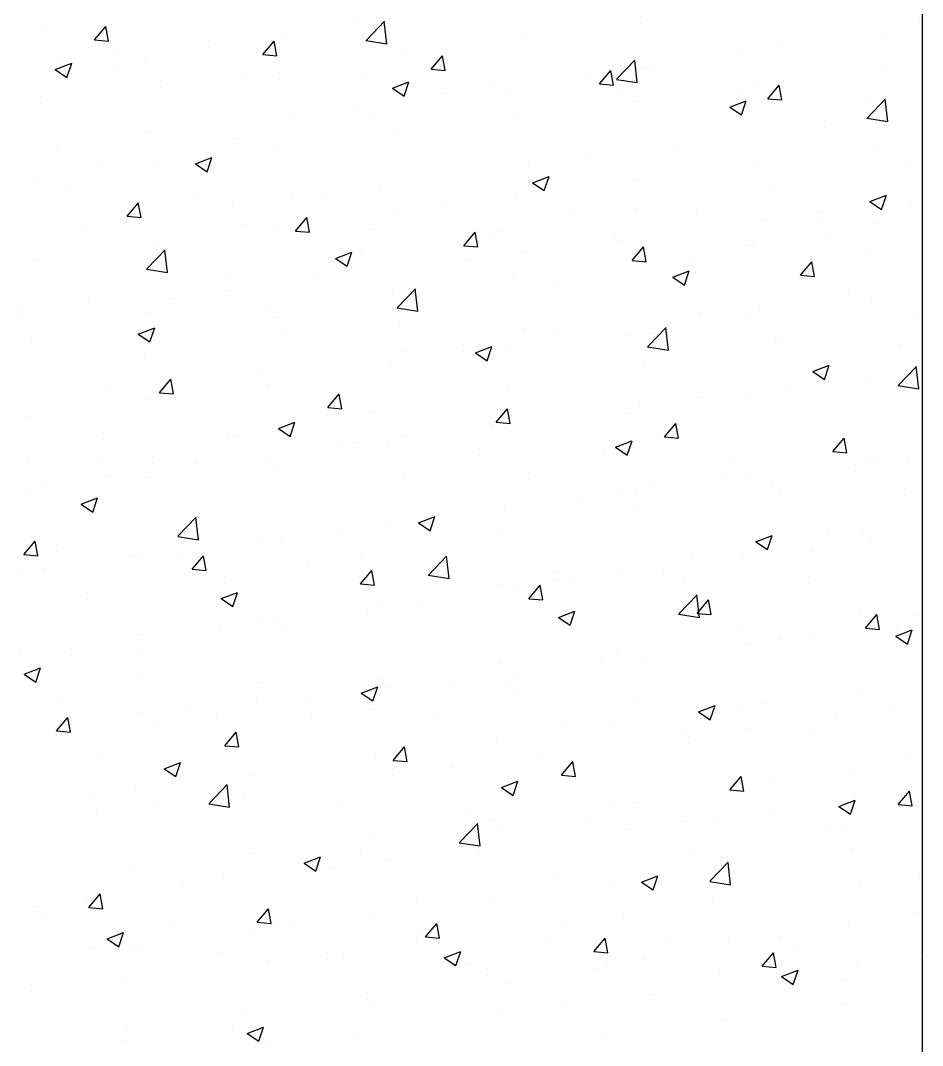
# Model space of a CAD drawing. Header units: millimetres. Extents: x 331487 to 517269, y 198509 to 399936.
# Drawn here: x 419961.4 to 420345.7, y 386728.9 to 387165.8 of the extents above; entities that cross this region are included whole.
import ezdxf

# ---------------------------------------------------------------- set-up
doc = ezdxf.new("R2010")
doc.units = ezdxf.units.MM
doc.header["$MEASUREMENT"] = 0
doc.layers.add('COLUMN', color=6, linetype='Continuous')

msp = doc.modelspace()

# ---------------------------------------------------------------- linework, layer by layer
at = {"layer": 'COLUMN'}
msp.add_line((420345.71, 381283.05), (420345.71, 399936.48), dxfattribs=at)
at = {"layer": 'COLUMN', "color": 2, "linetype": 'Continuous'}
for p, q in [((419971.12, 387163.56), (419971.12, 387163.56)), ((419992.9, 387157.61), (419997.72, 387163.35)), ((419998.88, 387157.08), (419997.72, 387163.35)), ((420104.43, 387165.83), (420104.43, 387165.83)), ((420108.66, 387157.38), (420116.45, 387165.5)), ((420117.46, 387155.91), (420116.36, 387165.4)), ((420225.55, 387164.65), (420225.55, 387164.65)), ((420344.3, 387165.4), (420344.3, 387165.4)), ((420072.83, 387160.35), (420072.83, 387160.35)), ((420330.25, 387159.58), (420330.25, 387159.58)), ((419992.9, 387157.61), (419998.88, 387157.08)), ((420041.28, 387157.51), (420041.28, 387157.51)), ((420064.63, 387151.33), (420069.45, 387157.08)), ((420070.6, 387150.8), (420069.45, 387157.07)), ((420108.57, 387157.28), (420117.46, 387155.9)), ((420175.04, 387158.25), (420175.04, 387158.25)), ((420285.98, 387155.39), (420285.98, 387155.39)), ((420003.41, 387152.52), (420003.41, 387152.52)), ((420014.51, 387150.34), (420014.51, 387150.34)), ((420064.63, 387151.33), (420070.61, 387150.81)), ((420123.7, 387151.21), (420123.7, 387151.21)), ((420136.35, 387145.06), (420141.17, 387150.8)), ((420142.33, 387144.53), (420141.17, 387150.79)), ((420267.1, 387151.26), (420267.1, 387151.26)), ((419976.2, 387144.97), (419983.2, 387147.66)), ((419978.37, 387149.23), (419978.37, 387149.23)), ((419981.17, 387141.61), (419983.2, 387147.66)), ((420002.18, 387145.61), (420002.18, 387145.61)), ((420215.38, 387140.83), (420223.17, 387148.94)), ((420224.19, 387139.35), (420223.08, 387148.85)), ((420229.22, 387146.28), (420229.22, 387146.28)), ((420327.62, 387145.9), (420327.62, 387145.9)), ((419976.2, 387144.97), (419981.17, 387141.61)), ((420055.56, 387143.35), (420055.56, 387143.35)), ((420071.76, 387143.71), (420071.76, 387143.71)), ((420108.95, 387141.1), (420108.95, 387141.1)), ((420136.35, 387145.06), (420142.33, 387144.53)), ((420204.19, 387142.98), (420204.19, 387142.98)), ((420208.08, 387138.78), (420212.9, 387144.53)), ((420214.05, 387138.25), (420212.9, 387144.52)), ((420227.66, 387145.38), (420227.66, 387145.38)), ((420021.25, 387137.31), (420021.25, 387137.31)), ((420119.91, 387136.96), (420126.91, 387139.65)), ((420119.91, 387136.96), (420124.89, 387133.61)), ((420124.88, 387133.6), (420126.91, 387139.65)), ((420162.33, 387138.84), (420162.33, 387138.84)), ((420208.08, 387138.78), (420214.06, 387138.26)), ((420215.29, 387140.73), (420224.19, 387139.35)), ((420276.28, 387138.86), (420276.28, 387138.86)), ((420279.81, 387132.51), (420284.63, 387138.25)), ((420285.78, 387131.98), (420284.62, 387138.24)), ((420141.04, 387134.67), (420141.04, 387134.67)), ((420169.34, 387135.37), (420169.34, 387135.37)), ((420215.71, 387136.59), (420215.71, 387136.59)), ((420269.09, 387134.33), (420269.09, 387134.33)), ((420279.81, 387132.51), (420285.78, 387131.98)), ((420322.11, 387124.28), (420329.9, 387132.39)), ((420330.91, 387122.8), (420329.8, 387132.3)), ((419969.91, 387130.27), (419969.91, 387130.27)), ((420103.16, 387129.68), (420103.16, 387129.68)), ((420224.34, 387131.36), (420224.34, 387131.36)), ((420263.63, 387128.95), (420270.63, 387131.64)), ((420263.63, 387128.95), (420268.6, 387125.6)), ((420268.6, 387125.6), (420270.62, 387131.64)), ((420322.47, 387132.07), (420322.47, 387132.07)), ((420078.13, 387126.38), (420078.13, 387126.38)), ((420111.02, 387125.36), (420111.02, 387125.36)), ((420173.83, 387124.96), (420173.83, 387124.96)), ((420322.02, 387124.18), (420330.91, 387122.8)), ((420303.95, 387120.14), (420303.95, 387120.14)), ((420328.98, 387123.43), (420328.98, 387123.43)), ((420014.97, 387118.07), (420014.97, 387118.07)), ((420052.7, 387115.35), (420052.7, 387115.35)), ((420122.48, 387117.92), (420122.48, 387117.92)), ((419977.1, 387113.08), (419977.1, 387113.08)), ((420240.79, 387111.82), (420240.79, 387111.82)), ((420326.4, 387112.61), (420326.4, 387112.61)), ((420035.89, 387104.71), (420042.89, 387107.4)), ((420040.86, 387101.35), (420042.89, 387107.39)), ((420070.54, 387110.42), (420070.54, 387110.42)), ((420202.92, 387106.84), (420202.92, 387106.84)), ((419994.38, 387105.34), (419994.38, 387105.34)), ((420020.03, 387104.02), (420020.03, 387104.02)), ((420035.89, 387104.71), (420040.87, 387101.35)), ((420177.88, 387103.54), (420177.88, 387103.54)), ((420275.06, 387105.57), (420275.06, 387105.57)), ((420340.17, 387105.73), (420340.17, 387105.73)), ((420179.6, 387096.7), (420186.61, 387099.39)), ((420184.57, 387093.34), (420186.6, 387099.39)), ((420223.12, 387098.08), (420223.12, 387098.08)), ((419968.69, 387096.98), (419968.69, 387096.98)), ((419982.71, 387094.51), (419982.71, 387094.51)), ((420114.73, 387095.22), (420114.73, 387095.22)), ((420179.6, 387096.7), (420184.58, 387093.34)), ((420281.85, 387095.72), (420281.85, 387095.72)), ((420036.09, 387092.25), (420036.09, 387092.25)), ((420076.85, 387090.24), (420076.85, 387090.24)), ((420089.47, 387090), (420089.47, 387090)), ((420172.61, 387091.67), (420172.61, 387091.67)), ((420323.32, 387088.69), (420330.32, 387091.38)), ((420323.32, 387088.69), (420328.29, 387085.34)), ((420328.29, 387085.33), (420330.31, 387091.38)), ((420340.55, 387088.98), (420340.55, 387088.98)), ((420006.78, 387082.39), (420011.6, 387088.13)), ((420012.75, 387081.86), (420011.59, 387088.13)), ((420051.82, 387086.94), (420051.82, 387086.94)), ((420121.27, 387084.63), (420121.27, 387084.63)), ((420142.85, 387087.74), (420142.85, 387087.74)), ((420196.24, 387085.49), (420196.24, 387085.49)), ((420223.53, 387085.71), (420223.53, 387085.71)), ((420003.79, 387081.08), (420003.79, 387081.08)), ((420006.78, 387082.39), (420012.75, 387081.87)), ((420078.5, 387076.11), (420083.32, 387081.86)), ((420084.48, 387075.58), (420083.32, 387081.85)), ((420249.62, 387083.23), (420249.62, 387083.23)), ((420277.64, 387080.69), (420277.64, 387080.69)), ((420302.67, 387083.99), (420302.67, 387083.99)), ((420303, 387080.98), (420303, 387080.98)), ((419988.67, 387078.63), (419988.67, 387078.63)), ((420057.17, 387078.82), (420057.17, 387078.82)), ((420069.33, 387077.13), (420069.33, 387077.13)), ((420078.5, 387076.11), (420084.48, 387075.59)), ((420110.56, 387076.56), (420110.56, 387076.56)), ((420150.23, 387069.84), (420155.05, 387075.58)), ((420156.2, 387069.31), (420155.05, 387075.58)), ((420165.21, 387075.7), (420165.21, 387075.7)), ((420325.19, 387079.32), (420325.19, 387079.32)), ((420163.94, 387074.31), (420163.94, 387074.31)), ((420214.48, 387072.38), (420214.48, 387072.38)), ((420217.32, 387072.05), (420217.32, 387072.05)), ((420273.84, 387072.28), (420273.84, 387072.28)), ((420305.81, 387073.77), (420305.81, 387073.77)), ((420015.19, 387059.97), (420022.98, 387068.08)), ((420018.82, 387070.73), (420018.82, 387070.73)), ((420024, 387058.49), (420022.89, 387067.99)), ((420095.58, 387064.45), (420102.58, 387067.13)), ((420100.55, 387061.09), (420102.58, 387067.13)), ((420150.23, 387069.84), (420156.21, 387069.32)), ((420176.61, 387067.39), (420176.61, 387067.39)), ((420221.95, 387063.56), (420226.78, 387069.31)), ((420227.93, 387063.03), (420226.77, 387069.3)), ((420270.7, 387069.8), (420270.7, 387069.8)), ((420324.09, 387067.54), (420324.09, 387067.54)), ((419967.47, 387063.69), (419967.47, 387063.69)), ((420095.58, 387064.45), (420100.56, 387061.09)), ((420106.89, 387065.69), (420106.89, 387065.69)), ((420151.58, 387064.1), (420151.58, 387064.1)), ((420221.91, 387064.79), (420221.91, 387064.79)), ((420221.96, 387063.56), (420227.93, 387063.04)), ((420247.49, 387063.75), (420247.49, 387063.75)), ((420293.68, 387057.29), (420298.5, 387063.03)), ((420299.65, 387056.76), (420298.5, 387063.03)), ((420015.1, 387059.87), (420024, 387058.49)), ((420171.39, 387058.38), (420171.39, 387058.38)), ((420239.29, 387056.44), (420246.3, 387059.12)), ((420244.26, 387053.08), (420246.29, 387059.12)), ((420048.57, 387055.68), (420048.57, 387055.68)), ((420088.42, 387055.78), (420088.42, 387055.78)), ((420189.17, 387053.74), (420189.17, 387053.74)), ((420239.29, 387056.44), (420244.27, 387053.08)), ((420293.68, 387057.29), (420299.66, 387056.76)), ((420050.55, 387050.8), (420050.55, 387050.8)), ((420120.05, 387051.34), (420120.05, 387051.34)), ((420121.92, 387043.42), (420129.71, 387051.53)), ((420130.72, 387041.94), (420129.61, 387051.44)), ((420314.24, 387049.54), (420314.24, 387049.54)), ((419990.25, 387045.67), (419990.25, 387045.67)), ((420025.51, 387047.5), (420025.51, 387047.5)), ((420323.97, 387046.04), (420323.97, 387046.04)), ((419962.81, 387043.68), (419962.81, 387043.68)), ((420016.19, 387041.42), (420016.19, 387041.42)), ((420068.11, 387043.85), (420068.11, 387043.85)), ((420121.83, 387043.32), (420130.72, 387041.94)), ((420130.85, 387043.73), (420130.85, 387043.73)), ((420251.33, 387041.25), (420251.33, 387041.25)), ((420276.37, 387044.55), (420276.37, 387044.55)), ((419962.36, 387039.19), (419962.36, 387039.19)), ((420017.6, 387037.44), (420017.6, 387037.44)), ((420069.58, 387039.17), (420069.58, 387039.17)), ((420122.96, 387036.91), (420122.96, 387036.91)), ((420272.63, 387038.99), (420272.63, 387038.99)), ((420344, 387038.77), (420344, 387038.77)), ((420011.56, 387032.19), (420018.56, 387034.88)), ((420011.56, 387032.19), (420016.53, 387028.84)), ((420016.53, 387028.84), (420018.56, 387034.88)), ((420072.53, 387033.72), (420072.53, 387033.72)), ((420176.34, 387034.66), (420176.34, 387034.66)), ((420188.18, 387032.94), (420188.18, 387032.94)), ((420228.64, 387026.86), (420236.43, 387034.98)), ((420229.72, 387032.4), (420229.72, 387032.4)), ((420237.44, 387025.39), (420236.34, 387034.89)), ((419966.26, 387030.4), (419966.26, 387030.4)), ((420150.3, 387027.95), (420150.3, 387027.95)), ((420220.69, 387031.5), (420220.69, 387031.5)), ((420283.11, 387030.14), (420283.11, 387030.14)), ((420285.68, 387028.76), (420285.68, 387028.76)), ((420336.49, 387027.89), (420336.49, 387027.89)), ((420014.22, 387023.71), (420014.22, 387023.71)), ((420125.27, 387024.66), (420125.27, 387024.66)), ((420155.27, 387024.18), (420162.27, 387026.87)), ((420155.27, 387024.18), (420160.25, 387020.83)), ((420160.24, 387020.83), (420162.27, 387026.87)), ((420170.18, 387025.09), (420170.18, 387025.09)), ((420228.55, 387026.77), (420237.44, 387025.39)), ((420227.36, 387018.75), (420227.36, 387018.75)), ((420298.99, 387016.18), (420305.99, 387018.86)), ((420303.95, 387012.82), (420305.98, 387018.86)), ((420062.11, 387016.34), (420062.11, 387016.34)), ((420118.84, 387018.05), (420118.84, 387018.05)), ((420298.99, 387016.18), (420303.96, 387012.82)), ((420335.37, 387010.31), (420343.16, 387018.43)), ((420344.17, 387008.84), (420343.06, 387018.34)), ((420020.65, 387007.17), (420025.47, 387012.91)), ((420024.24, 387011.36), (420024.24, 387011.36)), ((420026.63, 387006.64), (420025.47, 387012.91)), ((420066.9, 387010.56), (420066.9, 387010.56)), ((420287.93, 387010.09), (420287.93, 387010.09)), ((420322.76, 387012.75), (420322.76, 387012.75)), ((420335.27, 387010.22), (420344.17, 387008.84)), ((419999.21, 387008.06), (419999.21, 387008.06)), ((420020.65, 387007.17), (420026.63, 387006.65)), ((420092.38, 387000.89), (420097.2, 387006.64)), ((420098.35, 387000.36), (420097.2, 387006.63)), ((420169.04, 387008.74), (420169.04, 387008.74)), ((420271.41, 387005.7), (420271.41, 387005.7)), ((420016.39, 387004.15), (420016.39, 387004.15)), ((420225.02, 387001.81), (420225.02, 387001.81)), ((420250.06, 387005.11), (420250.06, 387005.11)), ((419965.04, 386997.11), (419965.04, 386997.11)), ((420092.38, 387000.89), (420098.36, 387000.37)), ((420110.73, 386998.73), (420110.73, 386998.73)), ((420164.1, 386994.62), (420168.92, 387000.36)), ((420170.08, 386994.09), (420168.92, 387000.36)), ((420219.47, 386998.21), (420219.47, 386998.21)), ((420071.25, 386991.93), (420078.25, 386994.62)), ((420076.22, 386988.57), (420078.25, 386994.62)), ((420161.87, 386993.5), (420161.87, 386993.5)), ((420164.1, 386994.62), (420170.08, 386994.1)), ((420235.83, 386988.34), (420240.65, 386994.09)), ((420241.8, 386987.81), (420240.65, 386994.08)), ((419996.72, 386990.32), (419996.72, 386990.32)), ((420052.41, 386988.72), (420052.41, 386988.72)), ((420071.25, 386991.93), (420076.22, 386988.58)), ((420124, 386988.51), (420124, 386988.51)), ((420168.96, 386991.81), (420168.96, 386991.81)), ((420235.83, 386988.34), (420241.81, 386987.82)), ((420050.1, 386988.07), (420050.1, 386988.07)), ((420098.96, 386985.22), (420098.96, 386985.22)), ((420103.49, 386985.81), (420103.49, 386985.81)), ((420117.62, 386984.76), (420117.62, 386984.76)), ((420214.96, 386983.92), (420221.96, 386986.61)), ((420214.96, 386983.92), (420219.94, 386980.57)), ((420219.93, 386980.57), (420221.96, 386986.61)), ((420307.56, 386982.07), (420312.38, 386987.81)), ((420313.53, 386981.54), (420312.37, 386987.81)), ((420156.87, 386983.56), (420156.87, 386983.56)), ((420210.25, 386981.3), (420210.25, 386981.3)), ((420307.56, 386982.07), (420313.53, 386981.55)), ((420321.54, 386979.46), (420321.54, 386979.46)), ((419964.42, 386979.15), (419964.42, 386979.15)), ((419994.09, 386978.71), (419994.09, 386978.71)), ((420017.81, 386976.89), (420017.81, 386976.89)), ((420035.81, 386976.9), (420035.81, 386976.9)), ((420065.68, 386977.27), (420065.68, 386977.27)), ((420263.63, 386979.04), (420263.63, 386979.04)), ((420317.01, 386976.79), (420317.01, 386976.79)), ((420324.78, 386978.97), (420324.78, 386978.97)), ((420339.87, 386979.1), (420339.87, 386979.1)), ((419997.93, 386971.92), (419997.93, 386971.92)), ((420015.17, 386970.86), (420015.17, 386970.86)), ((420071.19, 386974.63), (420071.19, 386974.63)), ((420124.57, 386972.38), (420124.57, 386972.38)), ((420261.62, 386970.65), (420261.62, 386970.65)), ((420270.2, 386972.42), (420270.2, 386972.42)), ((419972.9, 386968.62), (419972.9, 386968.62)), ((420177.95, 386970.12), (420177.95, 386970.12)), ((420231.33, 386967.87), (420231.33, 386967.87)), ((420281.55, 386969.09), (420281.55, 386969.09)), ((419963.83, 386963.82), (419963.83, 386963.82)), ((419987.23, 386959.68), (419994.23, 386962.37)), ((419992.2, 386956.32), (419994.22, 386962.36)), ((420198.72, 386962.37), (420198.72, 386962.37)), ((420218.26, 386964.92), (420218.26, 386964.92)), ((420223.75, 386965.67), (420223.75, 386965.67)), ((420284.72, 386965.61), (420284.72, 386965.61)), ((420338.1, 386963.36), (420338.1, 386963.36)), ((419987.23, 386959.68), (419992.2, 386956.32)), ((420167.75, 386958.52), (420167.75, 386958.52)), ((420223.23, 386959.08), (420223.23, 386959.08)), ((420028.45, 386946), (420036.24, 386954.12)), ((420037.25, 386944.53), (420036.15, 386954.03)), ((420130.94, 386951.67), (420137.94, 386954.36)), ((420135.56, 386954.06), (420135.56, 386954.06)), ((420135.91, 386948.31), (420137.94, 386954.36)), ((420097.69, 386949.07), (420097.69, 386949.07)), ((420116.4, 386951.47), (420116.4, 386951.47)), ((420130.94, 386951.67), (420135.92, 386948.31)), ((420164.92, 386949.07), (420164.92, 386949.07)), ((420028.36, 386945.91), (420037.25, 386944.53)), ((420072.66, 386945.77), (420072.66, 386945.77)), ((420274.65, 386943.66), (420281.66, 386946.35)), ((420279.62, 386940.3), (420281.65, 386946.35)), ((420305.51, 386947.14), (420305.51, 386947.14)), ((420320.32, 386946.17), (420320.32, 386946.17)), ((419962.8, 386938.23), (419967.62, 386943.97)), ((419968.77, 386937.69), (419967.62, 386943.96)), ((420064.46, 386943.98), (420064.46, 386943.98)), ((420274.65, 386943.66), (420279.63, 386940.31)), ((420323.51, 386942.82), (420323.51, 386942.82)), ((419962.8, 386938.23), (419968.78, 386937.7)), ((419976.83, 386939.49), (419976.83, 386939.49)), ((420009.5, 386937.46), (420009.5, 386937.46)), ((420013.95, 386937.58), (420013.95, 386937.58)), ((420030.21, 386937.24), (420030.21, 386937.24)), ((420034.53, 386931.95), (420039.35, 386937.7)), ((420040.5, 386931.42), (420039.34, 386937.69)), ((420106.6, 386939.06), (420106.6, 386939.06)), ((420135.18, 386929.45), (420142.96, 386937.57)), ((420143.98, 386927.98), (420142.87, 386937.48)), ((420247.2, 386937.13), (420247.2, 386937.13)), ((420268.98, 386939.13), (420268.98, 386939.13)), ((420298.47, 386939.53), (420298.47, 386939.53)), ((419971.63, 386932.47), (419971.63, 386932.47)), ((420034.53, 386931.95), (420040.5, 386931.43)), ((420083.59, 386934.98), (420083.59, 386934.98)), ((420106.25, 386925.67), (420111.07, 386931.42)), ((420112.23, 386925.14), (420111.07, 386931.41)), ((420136.97, 386932.72), (420136.97, 386932.72)), ((420217.04, 386931.63), (420217.04, 386931.63)), ((419962.61, 386930.53), (419962.61, 386930.53)), ((420048.28, 386929.05), (420048.28, 386929.05)), ((420135.08, 386929.36), (420143.98, 386927.98)), ((420188.88, 386927.12), (420188.88, 386927.12)), ((420190.35, 386930.47), (420190.35, 386930.47)), ((420235.32, 386931.21), (420235.32, 386931.21)), ((420243.74, 386928.21), (420243.74, 386928.21)), ((420106.25, 386925.67), (420112.23, 386925.15)), ((420166.53, 386925.23), (420166.53, 386925.23)), ((420172.41, 386922.93), (420172.41, 386922.93)), ((420177.98, 386919.4), (420182.8, 386925.14)), ((420183.95, 386918.87), (420182.8, 386925.14)), ((420197.44, 386926.23), (420197.44, 386926.23)), ((420297.12, 386925.96), (420297.12, 386925.96)), ((419989.96, 386919.04), (419989.96, 386919.04)), ((420046.92, 386919.42), (420053.92, 386922.1)), ((420046.92, 386919.42), (420051.89, 386916.06)), ((420051.89, 386916.06), (420053.92, 386922.1)), ((420177.98, 386919.4), (420183.96, 386918.88)), ((420241.9, 386912.9), (420249.69, 386921.02)), ((420250.7, 386911.43), (420249.6, 386920.92)), ((420249.71, 386913.12), (420254.53, 386918.87)), ((420255.68, 386912.59), (420254.52, 386918.86)), ((420109.26, 386914.62), (420109.26, 386914.62)), ((420115.19, 386918.19), (420115.19, 386918.19)), ((420130.56, 386917.1), (420130.56, 386917.1)), ((420190.63, 386911.41), (420197.63, 386914.09)), ((420195.6, 386908.05), (420197.63, 386914.09)), ((420063.25, 386910.69), (420063.25, 386910.69)), ((420071.38, 386909.63), (420071.38, 386909.63)), ((420190.63, 386911.41), (420195.61, 386908.05)), ((420241.81, 386912.8), (420250.7, 386911.42)), ((420249.71, 386913.12), (420255.68, 386912.6)), ((420319.11, 386912.88), (420319.11, 386912.88)), ((420321.43, 386906.85), (420326.25, 386912.59)), ((420327.4, 386906.32), (420326.25, 386912.59)), ((420343.71, 386912.14), (420343.71, 386912.14)), ((420046.35, 386906.33), (420046.35, 386906.33)), ((420072.24, 386907.09), (420072.24, 386907.09)), ((420267.76, 386905.84), (420267.76, 386905.84)), ((420321.43, 386906.85), (420327.41, 386906.33)), ((420334.34, 386903.4), (420341.35, 386906.09)), ((420335.07, 386908.37), (420335.07, 386908.37)), ((420339.31, 386900.04), (420341.34, 386906.08)), ((420012.74, 386904.29), (420012.74, 386904.29)), ((420285.39, 386902.13), (420285.39, 386902.13)), ((420297.2, 386903.38), (420297.2, 386903.38)), ((420334.34, 386903.4), (420339.32, 386900.04)), ((419961.39, 386897.24), (419961.39, 386897.24)), ((419983.19, 386898.02), (419983.19, 386898.02)), ((420013.92, 386897.08), (420013.92, 386897.08)), ((420215.83, 386898.34), (420215.83, 386898.34)), ((420272.17, 386900.09), (420272.17, 386900.09)), ((420227.07, 386892.12), (420227.07, 386892.12)), ((419962.9, 386887.16), (419969.9, 386889.85)), ((419967.87, 386883.81), (419969.89, 386889.85)), ((420165.31, 386891.94), (420165.31, 386891.94)), ((420209.01, 386891.77), (420209.01, 386891.77)), ((419962.9, 386887.16), (419967.87, 386883.81)), ((420010.73, 386886.14), (420010.73, 386886.14)), ((420064.12, 386883.88), (420064.12, 386883.88)), ((420113.97, 386884.9), (420113.97, 386884.9)), ((420146.1, 386883.49), (420146.1, 386883.49)), ((420171.14, 386886.78), (420171.14, 386886.78)), ((420106.61, 386879.15), (420113.61, 386881.84)), ((420106.61, 386879.15), (420111.58, 386875.8)), ((420111.58, 386875.8), (420113.61, 386881.84)), ((420117.5, 386881.63), (420117.5, 386881.63)), ((420168.75, 386882.11), (420168.75, 386882.11)), ((420170.88, 386879.37), (420170.88, 386879.37)), ((420317.89, 386879.59), (420317.89, 386879.59)), ((419978.44, 386874.96), (419978.44, 386874.96)), ((420062.03, 386877.4), (420062.03, 386877.4)), ((420082.95, 386875.17), (420082.95, 386875.17)), ((420224.26, 386877.11), (420224.26, 386877.11)), ((420277.65, 386874.86), (420277.65, 386874.86)), ((420011.52, 386871), (420011.52, 386871)), ((420031.82, 386872.7), (420031.82, 386872.7)), ((420045.08, 386870.19), (420045.08, 386870.19)), ((420085.2, 386870.45), (420085.2, 386870.45)), ((420110.43, 386872.1), (420110.43, 386872.1)), ((420250.32, 386871.15), (420257.32, 386873.83)), ((420250.32, 386871.15), (420255.3, 386867.79)), ((420255.29, 386867.79), (420257.32, 386873.83)), ((420266.55, 386872.55), (420266.55, 386872.55)), ((420331.03, 386872.6), (420331.03, 386872.6)), ((419976.68, 386863.01), (419981.5, 386868.75)), ((419982.65, 386862.48), (419981.49, 386868.74)), ((420020.04, 386866.89), (420020.04, 386866.89)), ((420138.58, 386868.19), (420138.58, 386868.19)), ((420191.97, 386865.94), (420191.97, 386865.94)), ((420308.77, 386868.93), (420308.77, 386868.93)), ((419976.68, 386863.01), (419982.65, 386862.48)), ((420048.4, 386856.73), (420053.22, 386862.48)), ((420052.11, 386862.09), (420052.11, 386862.09)), ((420054.38, 386856.2), (420053.22, 386862.47)), ((420214.61, 386865.05), (420214.61, 386865.05)), ((420245.35, 386863.68), (420245.35, 386863.68)), ((420270.89, 386863.94), (420270.89, 386863.94)), ((420298.73, 386861.43), (420298.73, 386861.43)), ((420164.1, 386858.65), (420164.1, 386858.65)), ((420245.86, 386860.64), (420245.86, 386860.64)), ((420048.4, 386856.73), (420054.38, 386856.21)), ((420120.13, 386850.46), (420124.95, 386856.2)), ((420126.1, 386849.92), (420124.95, 386856.19)), ((419993.79, 386852.08), (419993.79, 386852.08)), ((420022.59, 386846.9), (420029.59, 386849.59)), ((420027.56, 386843.54), (420029.58, 386849.59)), ((420112.76, 386851.61), (420112.76, 386851.61)), ((420120.13, 386850.46), (420126.11, 386849.93)), ((420182.7, 386852.33), (420182.7, 386852.33)), ((420191.85, 386844.18), (420196.68, 386849.93)), ((420197.83, 386843.65), (420196.67, 386849.92)), ((420339.58, 386852.47), (420339.58, 386852.47)), ((420022.59, 386846.9), (420027.56, 386843.55)), ((420060.82, 386844.11), (420060.82, 386844.11)), ((420119.8, 386844.05), (420119.8, 386844.05)), ((420144.83, 386847.34), (420144.83, 386847.34)), ((420191.85, 386844.18), (420197.83, 386843.66)), ((420316.68, 386846.3), (420316.68, 386846.3)), ((420041.71, 386832.04), (420049.5, 386840.16)), ((420050.51, 386830.57), (420049.41, 386840.06)), ((420166.3, 386838.89), (420173.3, 386841.58)), ((420171.27, 386835.54), (420173.3, 386841.58)), ((420263.58, 386837.91), (420268.4, 386843.65)), ((420269.55, 386837.37), (420268.4, 386843.64)), ((420281.26, 386842.46), (420281.26, 386842.46)), ((419990.84, 386835.31), (419990.84, 386835.31)), ((420010.31, 386837.71), (420010.31, 386837.71)), ((420056.64, 386835.73), (420056.64, 386835.73)), ((420166.3, 386838.89), (420171.27, 386835.54)), ((420263.58, 386837.91), (420269.56, 386837.38)), ((420265.33, 386839.26), (420265.33, 386839.26)), ((420335.31, 386831.63), (420340.13, 386837.38)), ((420341.28, 386831.1), (420340.12, 386837.37)), ((420345.61, 386837.8), (420345.61, 386837.8)), ((420041.62, 386831.94), (420050.51, 386830.56)), ((420044.22, 386833.05), (420044.22, 386833.05)), ((420213.39, 386831.76), (420213.39, 386831.76)), ((420222.94, 386832.45), (420222.94, 386832.45)), ((420310.01, 386830.88), (420317.01, 386833.57)), ((420310.01, 386830.88), (420314.99, 386827.53)), ((420314.98, 386827.53), (420317.01, 386833.57)), ((420335.31, 386831.63), (420341.28, 386831.11)), ((419993.73, 386827.45), (419993.73, 386827.45)), ((420018.77, 386830.75), (420018.77, 386830.75)), ((420097.6, 386830.79), (420097.6, 386830.79)), ((420150.99, 386828.54), (420150.99, 386828.54)), ((420282.46, 386829.48), (420282.46, 386829.48)), ((420148.43, 386815.49), (420156.22, 386823.61)), ((420157.23, 386814.01), (420156.13, 386823.51)), ((420162.88, 386825.36), (420162.88, 386825.36)), ((420164.62, 386822.44), (420164.62, 386822.44)), ((420204.37, 386826.28), (420204.37, 386826.28)), ((420244.59, 386824.5), (420244.59, 386824.5)), ((420257.75, 386824.03), (420257.75, 386824.03)), ((420111.54, 386818.32), (420111.54, 386818.32)), ((420219.55, 386821.2), (420219.55, 386821.2)), ((420305.22, 386820.51), (420305.22, 386820.51)), ((420311.13, 386821.77), (420311.13, 386821.77)), ((420148.34, 386815.39), (420157.24, 386814.01)), ((420059.6, 386810.82), (420059.6, 386810.82)), ((420082.28, 386806.64), (420089.28, 386809.33)), ((420087.25, 386803.28), (420089.27, 386809.33)), ((420106.3, 386812.43), (420106.3, 386812.43)), ((420156.4, 386812.89), (420156.4, 386812.89)), ((420246.9, 386810.5), (420246.9, 386810.5)), ((420315.46, 386813.01), (420315.46, 386813.01)), ((420082.28, 386806.64), (420087.25, 386803.28)), ((420118.52, 386807.9), (420118.52, 386807.9)), ((420255.16, 386798.94), (420262.95, 386807.05)), ((420263.96, 386797.46), (420262.85, 386806.96)), ((420264.12, 386805.97), (420264.12, 386805.97)), ((420009.09, 386804.42), (420009.09, 386804.42)), ((420047.98, 386802.42), (420047.98, 386802.42)), ((420093.49, 386804.61), (420093.49, 386804.61)), ((420188.58, 386800.49), (420188.58, 386800.49)), ((420225.99, 386798.63), (420232.99, 386801.32)), ((420230.96, 386795.27), (420232.99, 386801.32)), ((420344.34, 386801.65), (420344.34, 386801.65)), ((420030.33, 386796.29), (420030.33, 386796.29)), ((420212.18, 386798.47), (420212.18, 386798.47)), ((420225.99, 386798.63), (420230.96, 386795.28)), ((420255.07, 386798.84), (420263.96, 386797.46)), ((420319.31, 386798.36), (420319.31, 386798.36)), ((419989.66, 386792.41), (419989.66, 386792.41)), ((419990.55, 386787.79), (419995.37, 386793.53)), ((419996.53, 386787.26), (419995.37, 386793.52)), ((420161.67, 386792.07), (420161.67, 386792.07)), ((419967.43, 386788.01), (419967.43, 386788.01)), ((419990.55, 386787.79), (419996.53, 386787.26)), ((419992.46, 386791.31), (419992.46, 386791.31)), ((420062.28, 386781.51), (420067.1, 386787.26)), ((420068.25, 386780.98), (420067.09, 386787.25)), ((420130.26, 386790.48), (420130.26, 386790.48)), ((420256.15, 386790.04), (420256.15, 386790.04)), ((419971.37, 386784.21), (419971.37, 386784.21)), ((420110.32, 386785.03), (420110.32, 386785.03)), ((420218.28, 386785.06), (420218.28, 386785.06)), ((420343.41, 386785.51), (420343.41, 386785.51)), ((420024.75, 386781.95), (420024.75, 386781.95)), ((420062.28, 386781.51), (420068.25, 386780.99)), ((420071.95, 386780.47), (420071.95, 386780.47)), ((420078.13, 386779.69), (420078.13, 386779.69)), ((420134, 386775.24), (420138.82, 386780.98)), ((420139.98, 386774.71), (420138.82, 386780.97)), ((420193.24, 386781.76), (420193.24, 386781.76)), ((420314.24, 386779.72), (420314.24, 386779.72)), ((419998.26, 386774.39), (420005.26, 386777.07)), ((419998.26, 386774.39), (420003.23, 386771.03)), ((420003.22, 386771.03), (420005.25, 386777.07)), ((420058.38, 386777.53), (420058.38, 386777.53)), ((420131.51, 386777.44), (420131.51, 386777.44)), ((420134, 386775.24), (420139.98, 386774.71)), ((420184.9, 386775.18), (420184.9, 386775.18)), ((420205.73, 386768.96), (420210.55, 386774.71)), ((420211.7, 386768.43), (420210.55, 386774.7)), ((420285.09, 386775.5), (420285.09, 386775.5)), ((419992.45, 386770.77), (419992.45, 386770.77)), ((420007.87, 386771.13), (420007.87, 386771.13)), ((420013.63, 386770.45), (420013.63, 386770.45)), ((420130.09, 386773.45), (420130.09, 386773.45)), ((420238.28, 386772.93), (420238.28, 386772.93)), ((420262.9, 386772.68), (420262.9, 386772.68)), ((420291.66, 386770.67), (420291.66, 386770.67)), ((420045.83, 386768.52), (420045.83, 386768.52)), ((420092.22, 386768.46), (420092.22, 386768.46)), ((420099.22, 386766.26), (420099.22, 386766.26)), ((420141.97, 386766.38), (420148.97, 386769.06)), ((420141.97, 386766.38), (420146.94, 386763.02)), ((420146.94, 386763.02), (420148.97, 386769.06)), ((420205.73, 386768.96), (420211.71, 386768.44)), ((420226.77, 386765.49), (420226.77, 386765.49)), ((420277.46, 386762.69), (420282.28, 386768.43)), ((420283.43, 386762.16), (420282.27, 386768.42)), ((420345.04, 386768.42), (420345.04, 386768.42)), ((420067.18, 386765.17), (420067.18, 386765.17)), ((420152.6, 386764.01), (420152.6, 386764.01)), ((420205.98, 386761.75), (420205.98, 386761.75)), ((420210.96, 386765.18), (420210.96, 386765.18)), ((420277.46, 386762.69), (420283.43, 386762.16)), ((420285.68, 386758.37), (420292.68, 386761.06)), ((420290.65, 386755.01), (420292.68, 386761.05)), ((420318.03, 386762.21), (420318.03, 386762.21)), ((420004.03, 386756.85), (420004.03, 386756.85)), ((420160.45, 386758.78), (420160.45, 386758.78)), ((420259.36, 386759.5), (420259.36, 386759.5)), ((420285.68, 386758.37), (420290.66, 386755.01)), ((420293, 386758.92), (420293, 386758.92)), ((420312.74, 386757.24), (420312.74, 386757.24)), ((420168.45, 386755.48), (420168.45, 386755.48)), ((419966.15, 386751.86), (419966.15, 386751.86)), ((420109.11, 386751.74), (420109.11, 386751.74)), ((420229.85, 386750.6), (420229.85, 386750.6)), ((420057.17, 386744.24), (420057.17, 386744.24)), ((420110.14, 386745.47), (420110.14, 386745.47)), ((420191.97, 386745.62), (420191.97, 386745.62)), ((420313.03, 386746.43), (420313.03, 386746.43)), ((420166.94, 386742.32), (420166.94, 386742.32)), ((420261.68, 386739.39), (420261.68, 386739.39)), ((420006.66, 386737.84), (420006.66, 386737.84)), ((420051.82, 386735.46), (420051.82, 386735.46)), ((420057.95, 386734.12), (420064.95, 386736.81)), ((420062.92, 386730.77), (420064.94, 386736.81)), ((420004.85, 386731.12), (420004.85, 386731.12)), ((420057.95, 386734.12), (420062.92, 386730.77)), ((420103.78, 386734.01), (420103.78, 386734.01)), ((420209.75, 386731.89), (420209.75, 386731.89)), ((420065.91, 386729.02), (420065.91, 386729.02))]:
    msp.add_line(p, q, dxfattribs=at)

doc.saveas('drawing.dxf')
